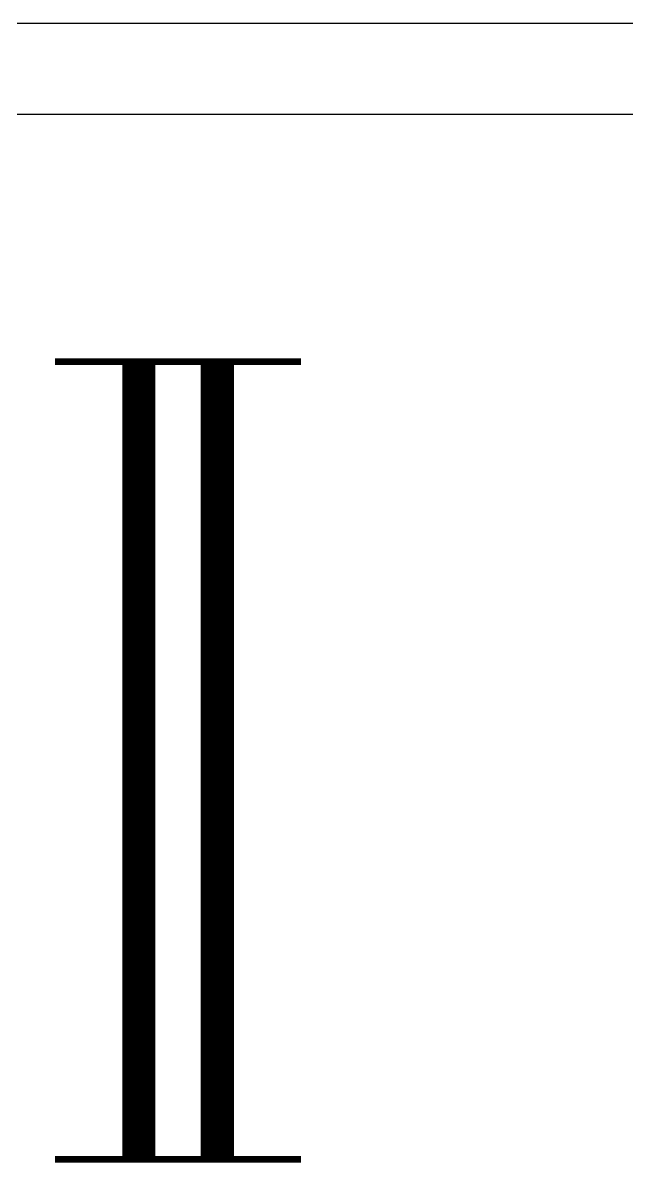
# Model space of a CAD drawing. Header units: inches. Extents: x -106706990 to 300603, y -86718466 to 1728185.
# Drawn here: x 53060 to 54052, y 19735 to 21629 of the extents above; entities that cross this region are included whole.
import ezdxf

# ---------------------------------------------------------------- set-up
doc = ezdxf.new("R2010")
doc.units = ezdxf.units.IN
doc.header["$MEASUREMENT"] = 0
doc.layers.add('A-WALL', color=1, linetype='Continuous')
doc.layers.add('LAMP', color=5, linetype='Continuous')

# ---------------------------------------------------------------- blocks, each defined once
blk = doc.blocks.new('YBC 236')
at = {"layer": 'LAMP'}
for points, const_width in [([(-134681.8, 193808.3), (-134681.8, 193533.1)], 10.9), ([(-133371.4, 193808.3), (-133371.4, 193533.1)], 10.9), ([(-134681.8, 193670.7), (-133371.4, 193670.7)], 54.6), ([(-134681.8, 193679.4), (-134681.8, 193404.2)], 10.9), ([(-133371.4, 193679.4), (-133371.4, 193404.2)], 10.9), ([(-134681.8, 193541.8), (-133371.4, 193541.8)], 54.6)]:
    blk.add_lwpolyline(points, dxfattribs=dict(at, const_width=const_width))
blk = doc.blocks.new('*U216')
at = {"layer": 'LAMP', "rotation": 90}
blk.add_blockref('YBC 236', (193606.2, 134026.6, -5.5), dxfattribs=at)
blk = doc.blocks.new('*U217')
at = {"layer": 'LAMP', "color": 0, "linetype": 'ByBlock', "lineweight": -2, "transparency": 16777216}
blk.add_blockref('*U216', (0, 2000), dxfattribs=at)

msp = doc.modelspace()

# ---------------------------------------------------------------- linework, layer by layer
at = {"layer": 'A-WALL', "color": 8}
for p, q in [((51988.8, 21629.4), (60688.8, 21629.4)), ((60688.8, 21479.4), (51988.8, 21479.4))]:
    msp.add_line(p, q, dxfattribs=at)

# ---------------------------------------------------------------- block references
at = {"layer": 'LAMP', "color": 0}
msp.add_blockref('*U217', (53314.6, 18417.9, 5.5), dxfattribs=at)

doc.saveas('drawing.dxf')
